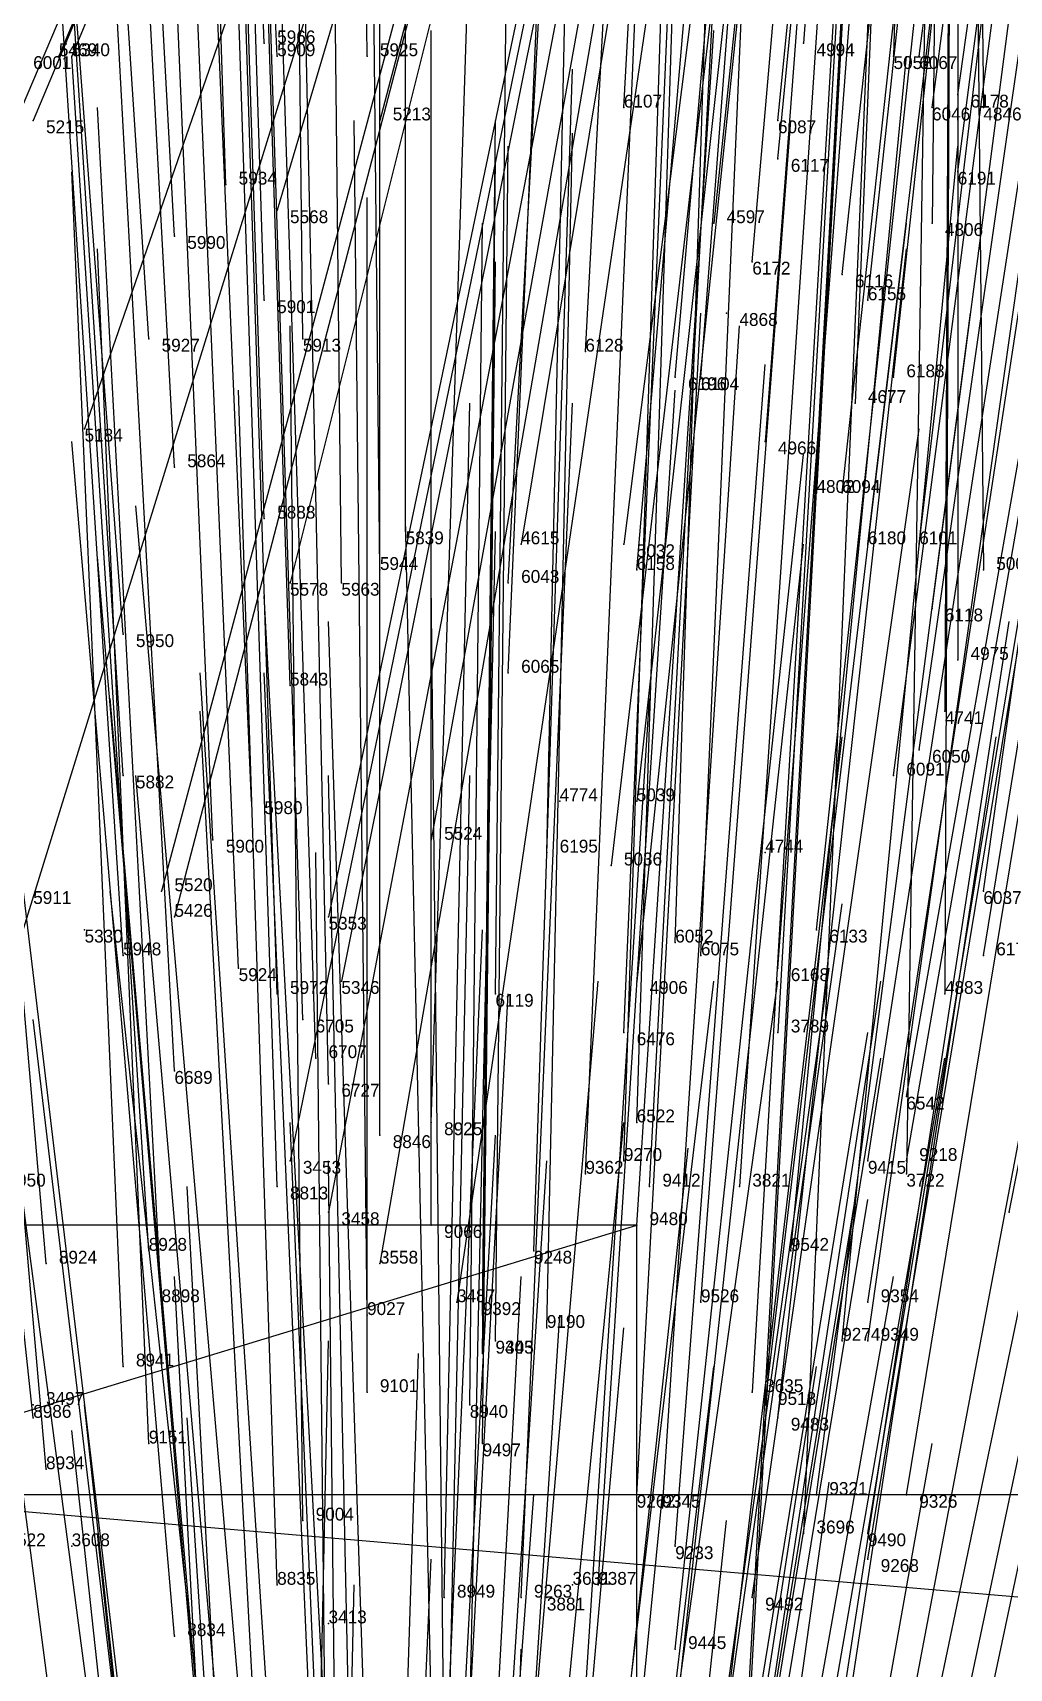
# Model space of a CAD drawing. Extents: x -0.5 to 0.59, y -0.5 to 0.59.
# Drawn here: x -0.029 to 0.047, y 0.2045 to 0.3318 of the extents above; entities that cross this region are included whole.
import ezdxf

# ---------------------------------------------------------------- set-up
doc = ezdxf.new("R2010")
doc.units = 0
for name, color, linetype in [('Clients', 3, 'CONTINUOUS'), ('Facilities', 3, 'CONTINUOUS'), ('Facilities_lines', 3, 'CONTINUOUS'), ('Min_max_boxes', 1, 'CONTINUOUS'), ('Normals', 1, 'CONTINUOUS'), ('Source_points', 5, 'CONTINUOUS'), ('Text', 3, 'CONTINUOUS')]:
    doc.layers.add(name, color=color, linetype=linetype)

msp = doc.modelspace()

# ---------------------------------------------------------------- linework, layer by layer
at = {"layer": 'Clients', "color": 5}
for p in [(-0.027, 0.33, -1.25), (-0.026, 0.33, -1.25), (0.031, 0.331, -1.25), (0.038, 0.33, -1.25), (0.045, 0.326, -1.25), (-0.029, 0.325, -1.25), (-0.002, 0.325, -1.25), (-0.01, 0.318, -1.25), (0.024, 0.317, -1.25), (0.041, 0.317, -1.25), (0.035, 0.303, -1.25), (-0.025, 0.301, -1.25), (0.028, 0.3, -1.25), (0.032, 0.296, -1.25), (0.009, 0.292, -1.25), (0.017, 0.292, -1.25), (0.045, 0.29, -1.25), (-0.009, 0.289, -1.25), (0.043, 0.283, -1.25), (0.042, 0.279, -1.25), (0.018, 0.272, -1.25), (0.002, 0.269, -1.25), (0.016, 0.267, -1.25), (-0.019, 0.265, -1.25), (-0.018, 0.263, -1.25), (-0.006, 0.263, -1.25), (-0.005, 0.258, -1.25), (0.018, 0.258, -1.25), (0.042, 0.257, -1.25), (0.029, 0.254, -1.25), (-0.009, 0.244, -1.25), (0.026, 0.242, -1.25), (0.039, 0.243, -1.25), (-0.006, 0.24, -1.25), (0.018, 0.239, -0.6), (-0.002, 0.236, -1.25), (0.004, 0.233, -1.25), (0.027, 0.226, -1.25), (0.031, 0.215, -1.25)]:
    msp.add_point(p, dxfattribs=at)
at = {"layer": 'Facilities', "color": 3}
for p in [(-0.011, 0.331, -0.828), (-0.01, 0.33, -0.826), (-0.003, 0.33, -0.825), (0.04, 0.33, -0.831), (0.017, 0.326, -0.816), (0.041, 0.326, -0.82), (0.043, 0.327, -0.824), (0.029, 0.325, -0.815), (0.029, 0.322, -0.808), (0.043, 0.321, -0.809), (-0.014, 0.32, -0.801), (-0.018, 0.316, -0.79), (0.027, 0.314, -0.787), (0.034, 0.313, -0.787), (-0.011, 0.311, -0.777), (0.036, 0.311, -0.784), (0.025, 0.31, -1.25), (-0.02, 0.308, -0.771), (-0.008, 0.308, -0.77), (0.014, 0.307, -0.768), (0.021, 0.305, -0.764), (0.023, 0.305, -0.764), (0.038, 0.305, -0.769), (-0.018, 0.298, -0.748), (0.034, 0.296, -0.745), (-0.011, 0.294, -0.736), (0, 0.293, -0.732), (0.036, 0.292, -0.736), (0.04, 0.292, -0.738), (-0.002, 0.29, -0.725), (0.018, 0.29, -0.728), (-0.005, 0.289, -0.722), (0.008, 0.289, -0.724), (0.041, 0.287, -0.725), (-0.022, 0.285, -0.714), (0.008, 0.282, -0.706), (-0.009, 0.281, -0.703), (0.04, 0.276, -0.696), (-0.022, 0.274, -0.686), (0.038, 0.274, -0.692), (-0.012, 0.272, -0.68), (0.012, 0.272, -1.25), (-0.015, 0.269, -0.673), (0.011, 0.268, -0.671), (0.028, 0.268, -1.25), (0.045, 0.265, -0.671), (-0.025, 0.262, -1.25), (0.032, 0.262, -0.66), (-0.022, 0.26, -0.653), (0.021, 0.261, -0.655), (0.023, 0.26, -0.653), (0.045, 0.26, -0.661), (-0.013, 0.259, -0.648), (0.029, 0.259, -0.65), (-0.01, 0.257, -0.643), (0.007, 0.257, -0.642), (-0.008, 0.255, -0.637), (0.017, 0.254, -0.636), (-0.018, 0.251, -0.628), (-0.007, 0.252, -0.63), (-0.006, 0.25, -0.624), (0.039, 0.249, -0.629), (-0.002, 0.246, -0.614), (0.002, 0.247, -0.617), (0.018, 0.247, -0.62), (0.017, 0.244, -0.612), (0.036, 0.244, -0.616), (0.039, 0.244, -0.618), (-0.01, 0.242, -0.605), (0.014, 0.243, -0.61), (0.019, 0.242, -0.608), (0.047, 0.24, -0.611), (0.002, 0.239, -0.597), (-0.02, 0.237, -0.595), (0.01, 0.237, -0.592), (0.03, 0.237, -0.598), (-0.028, 0.236, -0.595), (-0.019, 0.233, -0.585), (-0.003, 0.232, -0.58), (0.006, 0.232, -0.581), (0.023, 0.233, -0.585), (0.036, 0.233, -0.59), (0.011, 0.231, -0.579), (0.007, 0.23, -0.575), (0.034, 0.23, -0.582), (0.036, 0.23, -0.582), (-0.022, 0.228, -0.573), (0.006, 0.229, -0.574), (-0.003, 0.226, -0.566), (-0.029, 0.225, -1.25), (0.005, 0.225, -0.562), (0.028, 0.225, -0.568), (-0.029, 0.224, -0.565), (0.029, 0.224, -0.564), (-0.02, 0.222, -0.558), (0.006, 0.222, -0.555), (-0.028, 0.22, -0.555), (0.018, 0.218, -0.546), (0.032, 0.218, -0.551), (0.039, 0.218, -0.553), (0.02, 0.217, -0.545), (-0.008, 0.216, -0.541), (-0.026, 0.214, -1.25), (0.021, 0.214, -0.537), (0.036, 0.215, -0.544), (0.036, 0.213, -0.539), (-0.01, 0.211, -0.529), (0.013, 0.211, -1.25), (0.015, 0.211, -0.53), (0.003, 0.21, -0.526), (0.009, 0.21, -0.526), (0.011, 0.21, -1.25), (0.027, 0.21, -0.529), (-0.006, 0.208, -1.25), (-0.018, 0.207, -0.52), (0.021, 0.206, -0.519)]:
    msp.add_point(p, dxfattribs=at)
at = {"layer": 'Facilities_lines', "color": 3}
for p, q in [((0.043, 0.497, -1.25), (-0.038, 0.307, -1.25)), ((0.043, 0.497, -1.25), (-0.036, 0.242, -1.25)), ((0.043, 0.497, -1.25), (-0.029, 0.325, -1.25)), ((0.043, 0.497, -1.25), (-0.027, 0.33, -1.25)), ((0.043, 0.497, -1.25), (-0.026, 0.33, -1.25)), ((0.043, 0.497, -1.25), (-0.025, 0.301, -1.25)), ((0.043, 0.497, -1.25), (-0.019, 0.265, -1.25)), ((0.043, 0.497, -1.25), (-0.018, 0.263, -1.25)), ((0.043, 0.497, -1.25), (-0.01, 0.318, -1.25)), ((0.043, 0.497, -1.25), (-0.009, 0.244, -1.25)), ((0.043, 0.497, -1.25), (-0.009, 0.289, -1.25)), ((0.043, 0.497, -1.25), (-0.006, 0.24, -1.25)), ((0.043, 0.497, -1.25), (-0.006, 0.263, -1.25)), ((0.043, 0.497, -1.25), (-0.005, 0.258, -1.25)), ((0.043, 0.497, -1.25), (-0.002, 0.236, -1.25)), ((0.043, 0.497, -1.25), (-0.002, 0.325, -1.25)), ((0.043, 0.497, -1.25), (0.002, 0.269, -1.25)), ((0.043, 0.497, -1.25), (0.004, 0.233, -1.25)), ((0.043, 0.497, -1.25), (0.009, 0.292, -1.25)), ((0.043, 0.497, -1.25), (0.016, 0.267, -1.25)), ((0.043, 0.497, -1.25), (0.017, 0.292, -1.25)), ((0.043, 0.497, -1.25), (0.018, 0.258, -1.25)), ((0.043, 0.497, -1.25), (0.018, 0.272, -1.25)), ((0.043, 0.497, -1.25), (0.024, 0.317, -1.25)), ((0.043, 0.497, -1.25), (0.025, 0.169, -1.25)), ((0.043, 0.497, -1.25), (0.026, 0.19, -1.25)), ((0.043, 0.497, -1.25), (0.026, 0.242, -1.25)), ((0.043, 0.497, -1.25), (0.027, 0.226, -1.25)), ((0.043, 0.497, -1.25), (0.028, 0.3, -1.25)), ((0.043, 0.497, -1.25), (0.029, 0.254, -1.25)), ((0.043, 0.497, -1.25), (0.031, 0.331, -1.25)), ((0.043, 0.497, -1.25), (0.031, 0.215, -1.25)), ((0.043, 0.497, -1.25), (0.032, 0.296, -1.25)), ((0.043, 0.497, -1.25), (0.035, 0.303, -1.25)), ((0.043, 0.497, -1.25), (0.038, 0.33, -1.25)), ((0.043, 0.497, -1.25), (0.039, 0.243, -1.25)), ((0.043, 0.497, -1.25), (0.041, 0.317, -1.25)), ((0.043, 0.497, -1.25), (0.042, 0.279, -1.25)), ((0.043, 0.497, -1.25), (0.042, 0.257, -1.25)), ((0.043, 0.497, -1.25), (0.045, 0.326, -1.25)), ((0.043, 0.497, -1.25), (0.043, 0.283, -1.25)), ((0.043, 0.497, -1.25), (0.045, 0.29, -1.25)), ((-0.11, 0.2, -0.569), (0.018, 0.239, -0.6)), ((0.188, 0.198, -1.25), (-0.045, 0.218, -1.25))]:
    msp.add_line(p, q, dxfattribs=at)
at = {"layer": 'Min_max_boxes', "color": 1}
for p, q in [((0.018, 0.239, -0.6), (-0.11, 0.239, -0.6)), ((0.018, 0.239, -0.569), (-0.11, 0.239, -0.569)), ((0.018, 0.2, -0.6), (0.018, 0.239, -0.6)), ((0.018, 0.2, -0.569), (0.018, 0.239, -0.569)), ((0.018, 0.239, -0.6), (0.018, 0.239, -0.569)), ((0.203, 0.218, -1.25), (-0.045, 0.218, -1.25)), ((0.203, 0.218, -1.25), (-0.045, 0.218, -1.25))]:
    msp.add_line(p, q, dxfattribs=at)
at = {"layer": 'Normals', "color": 1}
for p, q in [((-0.011, 0.331, -0.828), (-0.015, 0.424, -0.791)), ((-0.01, 0.33, -0.826), (-0.014, 0.423, -0.788)), ((-0.003, 0.33, -0.825), (-0.004, 0.423, -0.788)), ((0.04, 0.33, -0.831), (0.052, 0.422, -0.794)), ((0.017, 0.326, -0.816), (0.022, 0.419, -0.779)), ((0.043, 0.327, -0.824), (0.056, 0.419, -0.788)), ((0.041, 0.326, -0.82), (0.053, 0.418, -0.784)), ((0.029, 0.325, -0.815), (0.038, 0.417, -0.778)), ((0.029, 0.322, -0.808), (0.038, 0.415, -0.772)), ((-0.014, 0.32, -0.801), (-0.017, 0.413, -0.764)), ((0.043, 0.321, -0.809), (0.055, 0.413, -0.773)), ((-0.018, 0.316, -0.79), (-0.023, 0.409, -0.754)), ((0.027, 0.314, -0.787), (0.035, 0.406, -0.75)), ((0.034, 0.313, -0.787), (0.044, 0.405, -0.75)), ((-0.011, 0.311, -0.777), (-0.014, 0.404, -0.74)), ((0.036, 0.311, -0.784), (0.046, 0.404, -0.747)), ((-0.02, 0.308, -0.771), (-0.026, 0.4, -0.734)), ((-0.008, 0.308, -0.77), (-0.009, 0.4, -0.732)), ((0.014, 0.307, -0.768), (0.019, 0.4, -0.731)), ((0.038, 0.305, -0.769), (0.048, 0.398, -0.732)), ((0.021, 0.305, -0.764), (0.029, 0.397, -0.727)), ((0.023, 0.305, -0.764), (0.03, 0.397, -0.727)), ((-0.018, 0.298, -0.748), (-0.023, 0.391, -0.71)), ((0.034, 0.296, -0.745), (0.044, 0.388, -0.708)), ((-0.011, 0.294, -0.736), (-0.014, 0.387, -0.698)), ((0, 0.293, -0.732), (0, 0.385, -0.694)), ((0.036, 0.292, -0.736), (0.047, 0.384, -0.698)), ((0.04, 0.292, -0.738), (0.051, 0.384, -0.7)), ((-0.005, 0.289, -0.722), (-0.006, 0.382, -0.685)), ((-0.002, 0.29, -0.725), (-0.003, 0.383, -0.688)), ((0.008, 0.289, -0.724), (0.013, 0.382, -0.687)), ((0.018, 0.29, -0.728), (0.026, 0.383, -0.69)), ((0.041, 0.287, -0.725), (0.053, 0.379, -0.687)), ((-0.022, 0.285, -0.714), (-0.029, 0.378, -0.678)), ((0.008, 0.282, -0.706), (0.012, 0.375, -0.668)), ((-0.009, 0.281, -0.703), (-0.012, 0.374, -0.666)), ((-0.022, 0.274, -0.686), (-0.028, 0.367, -0.65)), ((0.04, 0.276, -0.696), (0.053, 0.367, -0.659)), ((0.038, 0.274, -0.692), (0.05, 0.366, -0.654)), ((-0.012, 0.272, -0.68), (-0.016, 0.365, -0.643)), ((-0.015, 0.269, -0.673), (-0.019, 0.362, -0.636)), ((0.011, 0.268, -0.671), (0.013, 0.361, -0.634)), ((0.045, 0.265, -0.671), (0.058, 0.357, -0.634)), ((0.021, 0.261, -0.655), (0.024, 0.354, -0.619)), ((0.032, 0.262, -0.66), (0.042, 0.355, -0.624)), ((-0.022, 0.26, -0.653), (-0.028, 0.353, -0.617)), ((0.023, 0.26, -0.653), (0.027, 0.353, -0.616)), ((-0.013, 0.259, -0.648), (-0.017, 0.352, -0.611)), ((0.029, 0.259, -0.65), (0.036, 0.352, -0.614)), ((0.045, 0.26, -0.661), (0.06, 0.352, -0.624)), ((-0.01, 0.257, -0.643), (-0.013, 0.35, -0.607)), ((0.007, 0.257, -0.642), (0.008, 0.35, -0.605)), ((-0.008, 0.255, -0.637), (-0.011, 0.348, -0.6)), ((0.017, 0.254, -0.636), (0.021, 0.347, -0.599)), ((-0.007, 0.252, -0.63), (-0.01, 0.345, -0.594)), ((-0.018, 0.251, -0.628), (-0.023, 0.343, -0.591)), ((-0.006, 0.25, -0.624), (-0.008, 0.343, -0.588)), ((0.002, 0.247, -0.617), (0.005, 0.34, -0.58)), ((0.018, 0.247, -0.62), (0.021, 0.34, -0.583)), ((0.039, 0.249, -0.629), (0.055, 0.34, -0.593)), ((-0.002, 0.246, -0.614), (-0.002, 0.339, -0.577)), ((0.017, 0.244, -0.612), (0.02, 0.337, -0.575)), ((0.014, 0.243, -0.61), (0.018, 0.336, -0.573)), ((0.019, 0.242, -0.608), (0.024, 0.335, -0.571)), ((0.036, 0.244, -0.616), (0.05, 0.335, -0.579)), ((0.039, 0.244, -0.618), (0.055, 0.336, -0.581)), ((-0.01, 0.242, -0.605), (-0.013, 0.334, -0.568)), ((0.002, 0.239, -0.597), (0.002, 0.332, -0.56)), ((0.018, 0.239, -0.6), (0.024, 0.332, -0.563)), ((-0.027, 0.33, -1.25), (-0.027, 0.33, -1.15)), ((-0.026, 0.33, -1.25), (-0.026, 0.33, -1.15)), ((-0.02, 0.237, -0.595), (-0.026, 0.33, -0.558)), ((0.03, 0.237, -0.598), (0.039, 0.33, -0.561)), ((0.031, 0.331, -1.25), (0.031, 0.331, -1.15)), ((0.038, 0.33, -1.25), (0.038, 0.33, -1.15)), ((0.047, 0.24, -0.611), (0.065, 0.331, -0.574)), ((-0.028, 0.236, -0.595), (-0.036, 0.329, -0.558)), ((0.01, 0.237, -0.592), (0.013, 0.329, -0.555)), ((-0.019, 0.233, -0.585), (-0.024, 0.326, -0.547)), ((0.045, 0.326, -1.25), (0.045, 0.326, -1.15)), ((-0.029, 0.325, -1.25), (-0.029, 0.325, -1.15)), ((-0.003, 0.232, -0.58), (-0.004, 0.325, -0.542)), ((-0.002, 0.325, -1.25), (-0.002, 0.325, -1.15)), ((0.006, 0.232, -0.581), (0.007, 0.325, -0.543)), ((0.023, 0.233, -0.585), (0.03, 0.325, -0.548)), ((0.036, 0.233, -0.59), (0.05, 0.325, -0.553)), ((0.011, 0.231, -0.579), (0.013, 0.324, -0.541)), ((0.007, 0.23, -0.575), (0.008, 0.323, -0.537)), ((0.034, 0.23, -0.582), (0.043, 0.323, -0.545)), ((-0.022, 0.228, -0.573), (-0.026, 0.321, -0.536)), ((0.006, 0.229, -0.574), (0.007, 0.322, -0.536)), ((0.036, 0.23, -0.582), (0.049, 0.322, -0.546)), ((-0.003, 0.226, -0.566), (-0.003, 0.319, -0.528)), ((-0.01, 0.318, -1.25), (-0.01, 0.318, -1.15)), ((-0.029, 0.224, -0.565), (-0.039, 0.317, -0.528)), ((0.005, 0.225, -0.562), (0.006, 0.317, -0.524)), ((0.024, 0.317, -1.25), (0.024, 0.317, -1.15)), ((0.028, 0.225, -0.568), (0.039, 0.317, -0.531)), ((0.041, 0.317, -1.25), (0.041, 0.317, -1.15)), ((-0.02, 0.222, -0.558), (-0.024, 0.315, -0.521)), ((0.029, 0.224, -0.564), (0.039, 0.315, -0.526)), ((0.006, 0.222, -0.555), (0.007, 0.314, -0.517)), ((-0.028, 0.22, -0.555), (-0.036, 0.312, -0.517)), ((0.018, 0.218, -0.546), (0.023, 0.31, -0.508)), ((0.025, 0.31, -1.25), (0.025, 0.31, -1.15)), ((0.032, 0.218, -0.551), (0.044, 0.31, -0.514)), ((-0.008, 0.216, -0.541), (-0.009, 0.309, -0.504)), ((0.02, 0.217, -0.545), (0.026, 0.309, -0.507)), ((0.039, 0.218, -0.553), (0.054, 0.309, -0.515)), ((0.021, 0.214, -0.537), (0.028, 0.306, -0.499)), ((0.036, 0.215, -0.544), (0.051, 0.306, -0.506)), ((-0.01, 0.211, -0.529), (-0.013, 0.304, -0.492)), ((0.015, 0.211, -0.53), (0.021, 0.304, -0.492)), ((0.036, 0.213, -0.539), (0.051, 0.304, -0.501)), ((0.003, 0.21, -0.526), (0.005, 0.303, -0.489)), ((0.009, 0.21, -0.526), (0.013, 0.303, -0.489)), ((0.035, 0.303, -1.25), (0.035, 0.303, -1.15)), ((-0.025, 0.301, -1.25), (-0.025, 0.301, -1.15)), ((0.027, 0.21, -0.529), (0.04, 0.301, -0.491)), ((-0.018, 0.207, -0.52), (-0.026, 0.3, -0.483)), ((0.028, 0.3, -1.25), (0.028, 0.3, -1.15)), ((0.021, 0.206, -0.519), (0.031, 0.299, -0.481)), ((0.032, 0.296, -1.25), (0.032, 0.296, -1.15)), ((-0.013, 0.203, -0.507), (-0.021, 0.295, -0.47)), ((0.002, 0.201, -0.503), (0, 0.294, -0.467)), ((0.005, 0.2, -0.501), (0.007, 0.293, -0.463)), ((-0.022, 0.2, -0.502), (-0.033, 0.292, -0.465)), ((0.009, 0.292, -1.25), (0.009, 0.292, -1.15)), ((0.017, 0.292, -1.25), (0.017, 0.292, -1.15)), ((0.021, 0.2, -0.502), (0.031, 0.292, -0.464)), ((-0.016, 0.198, -0.497), (-0.024, 0.291, -0.46)), ((0.045, 0.29, -1.25), (0.045, 0.29, -1.15)), ((-0.006, 0.195, -0.488), (-0.011, 0.288, -0.451)), ((-0.009, 0.289, -1.25), (-0.009, 0.289, -1.15)), ((0.003, 0.197, -0.492), (0.002, 0.289, -0.454)), ((-0.003, 0.194, -0.484), (-0.006, 0.286, -0.447)), ((0.033, 0.195, -0.495), (0.047, 0.286, -0.457)), ((0.038, 0.194, -0.493), (0.055, 0.284, -0.455)), ((0.043, 0.283, -1.25), (0.043, 0.283, -1.15)), ((-0.01, 0.19, -0.475), (-0.016, 0.282, -0.437)), ((-0.007, 0.19, -0.476), (-0.011, 0.282, -0.438)), ((-0.015, 0.188, -0.471), (-0.023, 0.28, -0.433)), ((-0.011, 0.186, -0.467), (-0.016, 0.279, -0.429)), ((0.013, 0.187, -0.468), (0.019, 0.28, -0.432)), ((0.042, 0.279, -1.25), (0.042, 0.279, -1.15)), ((0.023, 0.184, -0.464), (0.034, 0.277, -0.428)), ((0.032, 0.185, -0.469), (0.046, 0.277, -0.432)), ((-0.013, 0.182, -0.455), (-0.021, 0.274, -0.417)), ((-0.004, 0.181, -0.453), (-0.006, 0.274, -0.416)), ((0.003, 0.181, -0.454), (0.005, 0.274, -0.417)), ((0.012, 0.272, -1.25), (0.012, 0.272, -1.15)), ((0.018, 0.272, -1.25), (0.018, 0.272, -1.15)), ((0.002, 0.269, -1.25), (0.002, 0.269, -1.15)), ((-0.006, 0.175, -0.437), (-0.007, 0.268, -0.4)), ((0.028, 0.268, -1.25), (0.028, 0.268, -1.15)), ((0.016, 0.267, -1.25), (0.016, 0.267, -1.15)), ((-0.013, 0.173, -0.434), (-0.023, 0.265, -0.396)), ((-0.019, 0.265, -1.25), (-0.019, 0.265, -1.15)), ((0.021, 0.172, -0.432), (0.034, 0.264, -0.396)), ((-0.018, 0.263, -1.25), (-0.018, 0.263, -1.15)), ((-0.006, 0.263, -1.25), (-0.006, 0.263, -1.15)), ((-0.025, 0.262, -1.25), (-0.025, 0.262, -1.15)), ((0.002, 0.17, -0.424), (0.006, 0.262, -0.387)), ((0.02, 0.167, -0.421), (0.033, 0.259, -0.384)), ((-0.023, 0.166, -0.42), (-0.035, 0.258, -0.382)), ((-0.005, 0.258, -1.25), (-0.005, 0.258, -1.15)), ((0.007, 0.165, -0.412), (0.015, 0.258, -0.376)), ((0.013, 0.165, -0.414), (0.024, 0.258, -0.378)), ((0.016, 0.165, -0.415), (0.029, 0.258, -0.379)), ((0.018, 0.258, -1.25), (0.018, 0.258, -1.15)), ((0.023, 0.166, -0.42), (0.037, 0.258, -0.383)), ((0.003, 0.164, -0.411), (0.008, 0.257, -0.374)), ((0.042, 0.257, -1.25), (0.042, 0.257, -1.15)), ((-0.018, 0.163, -0.411), (-0.029, 0.255, -0.372)), ((0.021, 0.162, -0.409), (0.036, 0.254, -0.373)), ((0.029, 0.254, -1.25), (0.029, 0.254, -1.15)), ((0.022, 0.16, -0.403), (0.037, 0.252, -0.367)), ((0.026, 0.16, -0.405), (0.042, 0.252, -0.369)), ((-0.019, 0.159, -0.399), (-0.031, 0.25, -0.361)), ((0.032, 0.157, -0.4), (0.051, 0.248, -0.363)), ((-0.005, 0.155, -0.387), (-0.009, 0.247, -0.349)), ((0.002, 0.154, -0.384), (0.007, 0.246, -0.347)), ((0.008, 0.155, -0.387), (0.017, 0.247, -0.35)), ((0.012, 0.152, -0.382), (0.022, 0.245, -0.345)), ((-0.009, 0.244, -1.25), (-0.009, 0.244, -1.15)), ((-0.005, 0.151, -0.377), (-0.006, 0.244, -0.34)), ((0.005, 0.151, -0.379), (0.011, 0.244, -0.341)), ((-0.012, 0.149, -0.374), (-0.017, 0.242, -0.337)), ((0.026, 0.242, -1.25), (0.026, 0.242, -1.15)), ((0.039, 0.243, -1.25), (0.039, 0.243, -1.15)), ((0.02, 0.149, -0.376), (0.035, 0.241, -0.339)), ((0.021, 0.15, -0.378), (0.036, 0.241, -0.341)), ((-0.006, 0.24, -1.25), (-0.006, 0.24, -1.15)), ((-0.002, 0.236, -1.25), (-0.002, 0.236, -1.15)), ((-0.013, 0.141, -0.355), (-0.018, 0.235, -0.32)), ((0.004, 0.143, -0.357), (0.009, 0.235, -0.319)), ((0.022, 0.145, -0.366), (0.038, 0.235, -0.327)), ((0.004, 0.233, -1.25), (0.004, 0.233, -1.15)), ((0.006, 0.14, -0.351), (0.012, 0.232, -0.312)), ((0.009, 0.14, -0.35), (0.017, 0.231, -0.311)), ((-0.008, 0.137, -0.344), (-0.006, 0.23, -0.306)), ((-0.002, 0.136, -0.341), (0.001, 0.229, -0.303)), ((0.013, 0.136, -0.342), (0.024, 0.228, -0.303)), ((0.018, 0.138, -0.347), (0.032, 0.228, -0.307)), ((0.032, 0.138, -0.354), (0.051, 0.228, -0.315)), ((0.03, 0.137, -0.35), (0.049, 0.227, -0.311)), ((0.027, 0.226, -1.25), (0.027, 0.226, -1.15)), ((-0.029, 0.225, -1.25), (-0.029, 0.225, -1.15)), ((-0.015, 0.132, -0.333), (-0.025, 0.225, -0.296)), ((-0.016, 0.131, -0.329), (-0.026, 0.223, -0.292)), ((-0.011, 0.132, -0.331), (-0.017, 0.224, -0.293)), ((0.025, 0.132, -0.334), (0.041, 0.222, -0.295)), ((0.003, 0.126, -0.315), (0.01, 0.218, -0.276)), ((0.011, 0.126, -0.316), (0.02, 0.218, -0.278)), ((0.02, 0.127, -0.322), (0.033, 0.219, -0.283)), ((0.015, 0.124, -0.311), (0.025, 0.216, -0.274)), ((-0.026, 0.214, -1.25), (-0.026, 0.214, -1.15)), ((-0.014, 0.123, -0.309), (-0.024, 0.215, -0.271)), ((0.031, 0.215, -1.25), (0.031, 0.215, -1.15)), ((-0.002, 0.121, -0.303), (0.002, 0.213, -0.263)), ((-0.006, 0.12, -0.3), (-0.004, 0.211, -0.259)), ((0.013, 0.211, -1.25), (0.013, 0.211, -1.15)), ((0.011, 0.21, -1.25), (0.011, 0.21, -1.15)), ((-0.006, 0.208, -1.25), (-0.006, 0.208, -1.15)), ((0.006, 0.115, -0.288), (0.009, 0.206, -0.246))]:
    msp.add_line(p, q, dxfattribs=at)
at = {"layer": 'Source_points', "color": 5}
for p in [(-0.027, 0.33, -1.25), (-0.026, 0.33, -1.25), (-0.011, 0.331, -0.828), (-0.01, 0.33, -0.826), (-0.003, 0.33, -0.825), (0.031, 0.331, -1.25), (0.038, 0.33, -1.25), (0.04, 0.33, -0.831), (0.017, 0.326, -0.816), (0.041, 0.326, -0.82), (0.043, 0.327, -0.824), (0.045, 0.326, -1.25), (-0.029, 0.325, -1.25), (-0.002, 0.325, -1.25), (0.029, 0.325, -0.815), (0.029, 0.322, -0.808), (0.043, 0.321, -0.809), (-0.014, 0.32, -0.801), (-0.01, 0.318, -1.25), (-0.018, 0.316, -0.79), (0.024, 0.317, -1.25), (0.041, 0.317, -1.25), (0.027, 0.314, -0.787), (0.034, 0.313, -0.787), (-0.011, 0.311, -0.777), (0.036, 0.311, -0.784), (0.025, 0.31, -1.25), (-0.02, 0.308, -0.771), (-0.008, 0.308, -0.77), (0.014, 0.307, -0.768), (0.021, 0.305, -0.764), (0.023, 0.305, -0.764), (0.038, 0.305, -0.769), (0.035, 0.303, -1.25), (-0.025, 0.301, -1.25), (0.028, 0.3, -1.25), (-0.018, 0.298, -0.748), (0.032, 0.296, -1.25), (0.034, 0.296, -0.745), (-0.011, 0.294, -0.736), (0, 0.293, -0.732), (0.009, 0.292, -1.25), (0.017, 0.292, -1.25), (0.036, 0.292, -0.736), (0.04, 0.292, -0.738), (-0.002, 0.29, -0.725), (0.018, 0.29, -0.728), (0.045, 0.29, -1.25), (-0.009, 0.289, -1.25), (-0.005, 0.289, -0.722), (0.008, 0.289, -0.724), (0.041, 0.287, -0.725), (-0.022, 0.285, -0.714), (0.043, 0.283, -1.25), (0.008, 0.282, -0.706), (-0.009, 0.281, -0.703), (0.042, 0.279, -1.25), (0.04, 0.276, -0.696), (-0.022, 0.274, -0.686), (0.038, 0.274, -0.692), (-0.012, 0.272, -0.68), (0.012, 0.272, -1.25), (0.018, 0.272, -1.25), (-0.015, 0.269, -0.673), (0.002, 0.269, -1.25), (0.011, 0.268, -0.671), (0.028, 0.268, -1.25), (0.016, 0.267, -1.25), (-0.019, 0.265, -1.25), (0.045, 0.265, -0.671), (-0.018, 0.263, -1.25), (-0.006, 0.263, -1.25), (-0.025, 0.262, -1.25), (0.032, 0.262, -0.66), (-0.022, 0.26, -0.653), (0.021, 0.261, -0.655), (0.023, 0.26, -0.653), (0.045, 0.26, -0.661), (-0.013, 0.259, -0.648), (0.029, 0.259, -0.65), (-0.005, 0.258, -1.25), (0.018, 0.258, -1.25), (-0.01, 0.257, -0.643), (0.007, 0.257, -0.642), (0.042, 0.257, -1.25), (-0.008, 0.255, -0.637), (0.017, 0.254, -0.636), (0.029, 0.254, -1.25), (-0.018, 0.251, -0.628), (-0.007, 0.252, -0.63), (-0.006, 0.25, -0.624), (0.039, 0.249, -0.629), (-0.002, 0.246, -0.614), (0.002, 0.247, -0.617), (0.018, 0.247, -0.62), (-0.009, 0.244, -1.25), (0.017, 0.244, -0.612), (0.036, 0.244, -0.616), (0.039, 0.244, -0.618), (-0.01, 0.242, -0.605), (0.014, 0.243, -0.61), (0.019, 0.242, -0.608), (0.026, 0.242, -1.25), (0.039, 0.243, -1.25), (-0.006, 0.24, -1.25), (0.047, 0.24, -0.611), (0.002, 0.239, -0.597), (0.018, 0.239, -0.6), (-0.02, 0.237, -0.595), (0.01, 0.237, -0.592), (0.03, 0.237, -0.598), (-0.028, 0.236, -0.595), (-0.002, 0.236, -1.25), (-0.019, 0.233, -0.585), (-0.003, 0.232, -0.58), (0.004, 0.233, -1.25), (0.006, 0.232, -0.581), (0.023, 0.233, -0.585), (0.036, 0.233, -0.59), (0.011, 0.231, -0.579), (0.007, 0.23, -0.575), (0.034, 0.23, -0.582), (0.036, 0.23, -0.582), (-0.022, 0.228, -0.573), (0.006, 0.229, -0.574), (-0.003, 0.226, -0.566), (0.027, 0.226, -1.25), (-0.029, 0.225, -1.25), (0.005, 0.225, -0.562), (0.028, 0.225, -0.568), (-0.029, 0.224, -0.565), (0.029, 0.224, -0.564), (-0.02, 0.222, -0.558), (0.006, 0.222, -0.555), (-0.028, 0.22, -0.555), (0.018, 0.218, -0.546), (0.032, 0.218, -0.551), (0.039, 0.218, -0.553), (0.02, 0.217, -0.545), (-0.008, 0.216, -0.541), (-0.026, 0.214, -1.25), (0.021, 0.214, -0.537), (0.031, 0.215, -1.25), (0.036, 0.215, -0.544), (0.036, 0.213, -0.539), (-0.01, 0.211, -0.529), (0.013, 0.211, -1.25), (0.015, 0.211, -0.53), (0.003, 0.21, -0.526), (0.009, 0.21, -0.526), (0.011, 0.21, -1.25), (0.027, 0.21, -0.529), (-0.006, 0.208, -1.25), (-0.018, 0.207, -0.52), (0.021, 0.206, -0.519)]:
    msp.add_point(p, dxfattribs=at)

# ---------------------------------------------------------------- texts
at = {"layer": 'Text', "color": 3}
for s, p in [('5966', (-0.01, 0.331, -0.828)), ('6001', (-0.029, 0.329, -0.826)), ('5469', (-0.027, 0.33, -1.25)), ('5340', (-0.026, 0.33, -1.25)), ('5909', (-0.01, 0.33, -0.826)), ('5925', (-0.002, 0.33, -0.825)), ('4994', (0.032, 0.33, -1.25)), ('5052', (0.038, 0.329, -1.25)), ('6067', (0.04, 0.329, -0.831)), ('5213', (-0.001, 0.325, -1.25)), ('6107', (0.017, 0.326, -0.816)), ('6046', (0.041, 0.325, -0.82)), ('6178', (0.044, 0.326, -0.824)), ('4846', (0.045, 0.325, -1.25)), ('5215', (-0.028, 0.324, -1.25)), ('6087', (0.029, 0.324, -0.815)), ('5934', (-0.013, 0.32, -0.801)), ('6117', (0.03, 0.321, -0.808)), ('6191', (0.043, 0.32, -0.809)), ('5568', (-0.009, 0.317, -1.25)), ('4597', (0.025, 0.317, -1.25)), ('5990', (-0.017, 0.315, -0.79)), ('4806', (0.042, 0.316, -1.25)), ('6172', (0.027, 0.313, -0.787)), ('6116', (0.035, 0.312, -0.787)), ('6155', (0.036, 0.311, -0.784)), ('5901', (-0.01, 0.31, -0.777)), ('4868', (0.026, 0.309, -1.25)), ('5927', (-0.019, 0.307, -0.771)), ('5913', (-0.008, 0.307, -0.77)), ('6128', (0.014, 0.307, -0.768)), ('6188', (0.039, 0.305, -0.769)), ('6196', (0.022, 0.304, -0.764)), ('6104', (0.023, 0.304, -0.764)), ('4677', (0.036, 0.303, -1.25)), ('5184', (-0.025, 0.3, -1.25)), ('4966', (0.029, 0.299, -1.25)), ('5864', (-0.017, 0.298, -0.748)), ('4802', (0.032, 0.296, -1.25)), ('6094', (0.034, 0.296, -0.745)), ('5888', (-0.01, 0.294, -0.736)), ('5839', (0, 0.292, -0.732)), ('4615', (0.009, 0.292, -1.25)), ('6180', (0.036, 0.292, -0.736)), ('6101', (0.04, 0.292, -0.738)), ('5032', (0.018, 0.291, -1.25)), ('5944', (-0.002, 0.29, -0.725)), ('6158', (0.018, 0.29, -0.728)), ('5009', (0.046, 0.29, -1.25)), ('6043', (0.009, 0.289, -0.724)), ('5578', (-0.009, 0.288, -1.25)), ('5963', (-0.005, 0.288, -0.722)), ('6118', (0.042, 0.286, -0.725)), ('5950', (-0.021, 0.284, -0.714)), ('4975', (0.044, 0.283, -1.25)), ('6065', (0.009, 0.282, -0.706)), ('5843', (-0.009, 0.281, -0.703)), ('4741', (0.042, 0.278, -1.25)), ('6050', (0.041, 0.275, -0.696)), ('5882', (-0.021, 0.273, -0.686)), ('6091', (0.039, 0.274, -0.692)), ('4774', (0.012, 0.272, -1.25)), ('5039', (0.018, 0.272, -1.25)), ('5980', (-0.011, 0.271, -0.68)), ('5524', (0.003, 0.269, -1.25)), ('5900', (-0.014, 0.268, -0.673)), ('6195', (0.012, 0.268, -0.671)), ('4744', (0.028, 0.268, -1.25)), ('5036', (0.017, 0.267, -1.25)), ('5911', (-0.029, 0.264, -0.666)), ('5520', (-0.018, 0.265, -1.25)), ('6037', (0.045, 0.264, -0.671)), ('5426', (-0.018, 0.263, -1.25)), ('5353', (-0.006, 0.262, -1.25)), ('5330', (-0.025, 0.261, -1.25)), ('6052', (0.021, 0.261, -0.655)), ('6133', (0.033, 0.261, -0.66)), ('5948', (-0.022, 0.26, -0.653)), ('6075', (0.023, 0.26, -0.653)), ('6175', (0.046, 0.26, -0.661)), ('5924', (-0.013, 0.258, -0.648)), ('6168', (0.03, 0.258, -0.65)), ('5972', (-0.009, 0.257, -0.643)), ('5346', (-0.005, 0.257, -1.25)), ('4906', (0.019, 0.257, -1.25)), ('4883', (0.042, 0.257, -1.25)), ('6119', (0.007, 0.256, -0.642)), ('6705', (-0.007, 0.254, -0.637)), ('3789', (0.03, 0.254, -1.25)), ('6476', (0.018, 0.253, -0.636)), ('6707', (-0.006, 0.252, -0.63)), ('6689', (-0.018, 0.25, -0.628)), ('6727', (-0.005, 0.249, -0.624)), ('6542', (0.039, 0.248, -0.629)), ('8925', (0.003, 0.246, -0.617)), ('6522', (0.018, 0.247, -0.62)), ('8846', (-0.001, 0.245, -0.614)), ('9270', (0.017, 0.244, -0.612)), ('9218', (0.04, 0.244, -0.618)), ('3453', (-0.008, 0.243, -1.25)), ('9362', (0.014, 0.243, -0.61)), ('9415', (0.036, 0.243, -0.616)), ('8950', (-0.031, 0.242, -0.611)), ('8813', (-0.009, 0.241, -0.605)), ('9412', (0.02, 0.242, -0.608)), ('3821', (0.027, 0.242, -1.25)), ('3722', (0.039, 0.242, -1.25)), ('3458', (-0.005, 0.239, -1.25)), ('9480', (0.019, 0.239, -0.6)), ('9066', (0.003, 0.238, -0.597)), ('8924', (-0.027, 0.236, -0.595)), ('8928', (-0.02, 0.237, -0.595)), ('3558', (-0.002, 0.236, -1.25)), ('9248', (0.01, 0.236, -0.592)), ('9542', (0.03, 0.237, -0.598)), ('8898', (-0.019, 0.233, -0.585)), ('9027', (-0.003, 0.232, -0.58)), ('3487', (0.004, 0.233, -1.25)), ('9392', (0.006, 0.232, -0.581)), ('9526', (0.023, 0.233, -0.585)), ('9354', (0.037, 0.233, -0.59)), ('9190', (0.011, 0.231, -0.579)), ('9274', (0.034, 0.23, -0.582)), ('9349', (0.037, 0.23, -0.582)), ('9305', (0.007, 0.229, -0.574)), ('9443', (0.007, 0.229, -0.575)), ('8941', (-0.021, 0.228, -0.573)), ('9101', (-0.002, 0.226, -0.566)), ('3635', (0.028, 0.226, -1.25)), ('3497', (-0.028, 0.225, -1.25)), ('9518', (0.029, 0.225, -0.568)), ('8986', (-0.029, 0.224, -0.565)), ('8940', (0.005, 0.224, -0.562)), ('9151', (-0.02, 0.222, -0.558)), ('9483', (0.03, 0.223, -0.564)), ('9497', (0.006, 0.221, -0.555)), ('8934', (-0.028, 0.22, -0.555)), ('9321', (0.033, 0.218, -0.551)), ('9262', (0.018, 0.217, -0.546)), ('9345', (0.02, 0.217, -0.545)), ('9326', (0.04, 0.217, -0.553)), ('9004', (-0.007, 0.216, -0.541)), ('3696', (0.032, 0.215, -1.25)), ('3522', (-0.031, 0.214, -1.25)), ('3608', (-0.026, 0.214, -1.25)), ('9233', (0.021, 0.213, -0.537)), ('9490', (0.036, 0.214, -0.544)), ('9268', (0.037, 0.212, -0.539)), ('8835', (-0.01, 0.211, -0.529)), ('3631', (0.013, 0.211, -1.25)), ('9387', (0.015, 0.211, -0.53)), ('8949', (0.004, 0.21, -0.526)), ('9263', (0.01, 0.21, -0.526)), ('3413', (-0.006, 0.208, -1.25)), ('3881', (0.011, 0.209, -1.25)), ('9492', (0.028, 0.209, -0.529)), ('8834', (-0.017, 0.207, -0.52)), ('9445', (0.022, 0.206, -0.519))]:
    msp.add_text(s, height=0.001, dxfattribs=at).set_placement(p)

doc.saveas('drawing.dxf')
